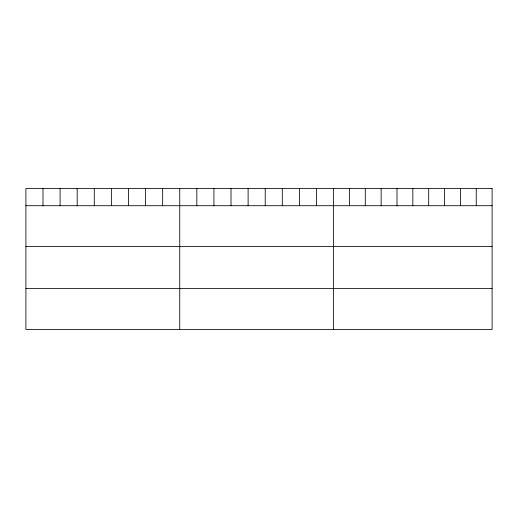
<?xml version="1.0" encoding="UTF-8"?>
<svg xmlns="http://www.w3.org/2000/svg" width="518" height="518" viewBox="0 0 518 518"><rect width="100%" height="100%" fill="white"/><g stroke="black" fill="none" stroke-linecap="round" stroke-linejoin="round"><path stroke-width="0.78" d="M25.9 205.711L492.1 205.711M25.9 246.549L492.1 246.549M25.9 288.617L492.1 288.617M476.249 188.546L476.249 205.711M460.398 188.546L460.398 205.711M444.548 188.546L444.548 205.711M428.697 188.546L428.697 205.711M412.846 188.546L412.846 205.711M396.995 188.546L396.995 205.711M381.144 188.546L381.144 205.711M365.294 188.546L365.294 205.711M349.443 188.546L349.443 205.711M333.592 188.546L333.592 329.454M316.498 188.546L316.498 205.711M299.404 188.546L299.404 205.711M282.31 188.546L282.31 205.711M265.216 188.546L265.216 205.711M248.122 188.546L248.122 205.711M231.028 188.546L231.028 205.711M213.934 188.546L213.934 205.711M196.84 188.546L196.84 205.711M179.746 188.546L179.746 329.454M162.652 188.546L162.652 205.711M145.558 188.546L145.558 205.711M128.464 188.546L128.464 205.711M111.37 188.546L111.37 205.711M94.276 188.546L94.276 205.711M77.182 188.546L77.182 205.711M60.088 188.546L60.088 205.711M42.994 188.546L42.994 205.711M492.1 188.546L25.9 188.546L25.9 329.454L492.1 329.454L492.1 188.546"/></g></svg>
